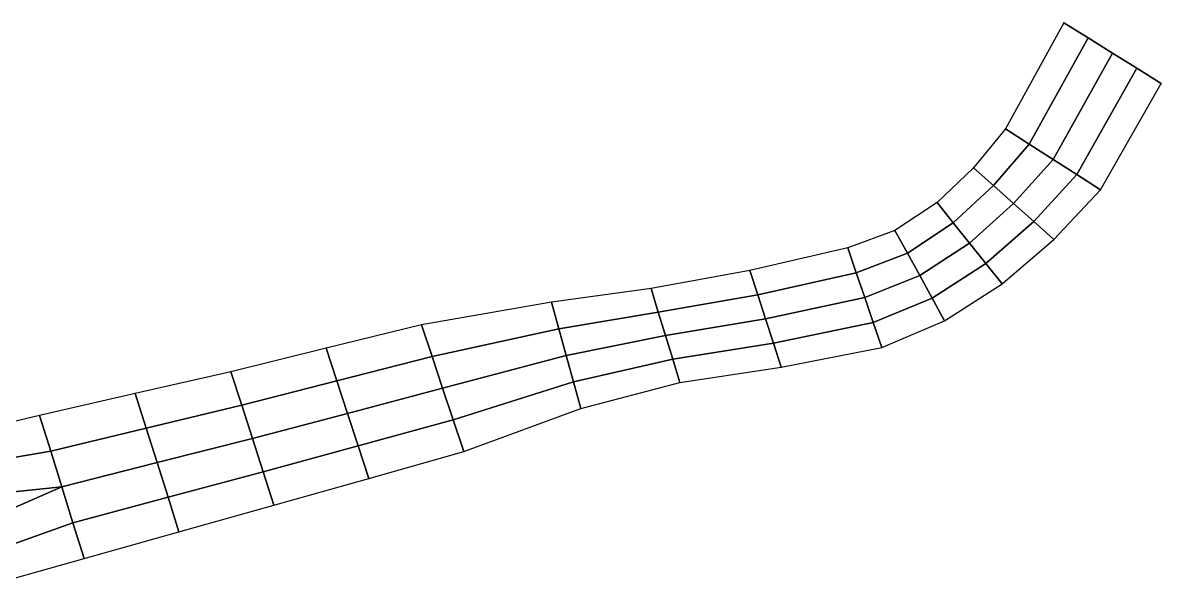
# Model space of a CAD drawing. Extents: x 391089 to 406232, y 6461839 to 6471033.
# Drawn here: x 402491 to 403017, y 6470696 to 6470956 of the extents above; entities that cross this region are included whole.
import ezdxf

# ---------------------------------------------------------------- set-up
doc = ezdxf.new("R2010")
doc.units = 0
for name, color, linetype in [('MESH_BOUND', 25, 'CONTINUOUS'), ('MESH_ELEMS', 18, 'CONTINUOUS'), ('MESH_NDSTRNGS', 17, 'CONTINUOUS'), ('MESH_NODES', 18, 'CONTINUOUS')]:
    doc.layers.add(name, color=color, linetype=linetype)

msp = doc.modelspace()

# ---------------------------------------------------------------- linework, layer by layer
at = {"layer": 'MESH_BOUND', "color": 25}
for points in [[(402972.177, 6470955.83, -1.108), (402945.249, 6470906.7, -1.145)], [(402983.454, 6470948.81, -1.254), (402972.177, 6470955.83, -1.108)], [(402994.731, 6470941.79, -1.401), (402983.454, 6470948.81, -1.254)], [(403006.008, 6470934.77, -1.256), (402994.731, 6470941.79, -1.401)], [(403017.285, 6470927.75, -1.109), (403006.008, 6470934.77, -1.256)], [(402989.24, 6470878.58, -1.287), (403017.285, 6470927.75, -1.109)], [(402945.249, 6470906.7, -1.145), (402930.388, 6470888.76, -1.122)], [(402930.388, 6470888.76, -1.122), (402913.591, 6470872.62, -1.064)], [(402967.595, 6470855.58, -1.553), (402989.24, 6470878.58, -1.287)], [(402913.591, 6470872.62, -1.064), (402894.149, 6470859.79, -1.06)], [(402894.149, 6470859.79, -1.06), (402872.3, 6470851.7, -1.255)], [(402943.643, 6470835, -1.878), (402967.595, 6470855.58, -1.553)], [(402872.3, 6470851.7, -1.255), (402827.054, 6470841.16, -1.639)], [(402827.054, 6470841.16, -1.639), (402781.353, 6470832.86, -1.925)], [(402917.118, 6470817.87, -2.129), (402943.643, 6470835, -1.878)], [(402781.353, 6470832.86, -1.925), (402735.331, 6470826.5, -1.874)], [(402735.331, 6470826.5, -1.874), (402675.2, 6470816, -0.599)], [(402888.018, 6470805.6, -2.113), (402917.118, 6470817.87, -2.129)], [(402675.2, 6470816, -0.599), (402631.112, 6470805.23, -0.443)], [(402631.112, 6470805.23, -0.443), (402587.048, 6470794.36, -0.391)], [(402841.519, 6470796.49, -1.797), (402888.018, 6470805.6, -2.113)], [(402587.048, 6470794.36, -0.391), (402542.791, 6470784.31, -0.093)], [(402794.662, 6470789.32, -1.405), (402841.519, 6470796.49, -1.797)], [(402748.798, 6470777.42, -1.112), (402794.662, 6470789.32, -1.405)], [(402542.791, 6470784.31, -0.093), (402498.55, 6470774.19, 0)], [(402694.7, 6470757.4, 0.073), (402748.798, 6470777.42, -1.112)], [(402498.55, 6470774.19, 0), (402454.423, 6470763.58, 0.018)], [(402650.795, 6470745.04, 0.008), (402694.7, 6470757.4, 0.073)], [(402606.89, 6470732.67, -0.297), (402650.795, 6470745.04, 0.008)], [(402562.986, 6470720.31, -0.225), (402606.89, 6470732.67, -0.297)], [(402519.081, 6470707.95, 0.003), (402562.986, 6470720.31, -0.225)], [(402475.172, 6470695.6, -0.372), (402519.081, 6470707.95, 0.003)]]:
    msp.add_polyline3d(points, dxfattribs=at)
at = {"layer": 'MESH_ELEMS', "color": 178}
for points in [[(402972.177, 6470955.83, -1.108), (402945.249, 6470906.7, -1.145), (402956.247, 6470899.67, -1.326), (402983.454, 6470948.81, -1.254)], [(402983.454, 6470948.81, -1.254), (402956.247, 6470899.67, -1.326), (402967.245, 6470892.64, -1.541), (402994.731, 6470941.79, -1.401)], [(402994.731, 6470941.79, -1.401), (402967.245, 6470892.64, -1.541), (402978.242, 6470885.61, -1.431), (403006.008, 6470934.77, -1.256)], [(403006.008, 6470934.77, -1.256), (402978.242, 6470885.61, -1.431), (402989.24, 6470878.58, -1.287), (403017.285, 6470927.75, -1.109)], [(402945.249, 6470906.7, -1.145), (402930.388, 6470888.76, -1.122), (402939.69, 6470880.47, -1.347), (402956.247, 6470899.67, -1.326)], [(402956.247, 6470899.67, -1.326), (402939.69, 6470880.47, -1.347), (402948.991, 6470872.17, -1.672), (402967.245, 6470892.64, -1.541)], [(402967.245, 6470892.64, -1.541), (402948.991, 6470872.17, -1.672), (402958.293, 6470863.88, -1.662), (402978.242, 6470885.61, -1.431)], [(402930.388, 6470888.76, -1.122), (402913.591, 6470872.62, -1.064), (402921.104, 6470863.21, -1.346), (402939.69, 6470880.47, -1.347)], [(402978.242, 6470885.61, -1.431), (402958.293, 6470863.88, -1.662), (402967.595, 6470855.58, -1.553), (402989.24, 6470878.58, -1.287)], [(402939.69, 6470880.47, -1.347), (402921.104, 6470863.21, -1.346), (402928.617, 6470853.81, -1.817), (402948.991, 6470872.17, -1.672)], [(402913.591, 6470872.62, -1.064), (402894.149, 6470859.79, -1.06), (402899.891, 6470849.31, -1.399), (402921.104, 6470863.21, -1.346)], [(402948.991, 6470872.17, -1.672), (402928.617, 6470853.81, -1.817), (402936.13, 6470844.41, -1.942), (402958.293, 6470863.88, -1.662)], [(402894.149, 6470859.79, -1.06), (402872.3, 6470851.7, -1.255), (402876.229, 6470840.17, -1.609), (402899.891, 6470849.31, -1.399)], [(402921.104, 6470863.21, -1.346), (402899.891, 6470849.31, -1.399), (402905.633, 6470838.83, -1.986), (402928.617, 6470853.81, -1.817)], [(402958.293, 6470863.88, -1.662), (402936.13, 6470844.41, -1.942), (402943.643, 6470835, -1.878), (402967.595, 6470855.58, -1.553)], [(402872.3, 6470851.7, -1.255), (402827.054, 6470841.16, -1.639), (402830.67, 6470829.99, -1.935), (402876.229, 6470840.17, -1.609)], [(402899.891, 6470849.31, -1.399), (402876.229, 6470840.17, -1.609), (402880.159, 6470828.65, -2.164), (402905.633, 6470838.83, -1.986)], [(402928.617, 6470853.81, -1.817), (402905.633, 6470838.83, -1.986), (402911.376, 6470828.35, -2.182), (402936.13, 6470844.41, -1.942)], [(402936.13, 6470844.41, -1.942), (402911.376, 6470828.35, -2.182), (402917.118, 6470817.87, -2.129), (402943.643, 6470835, -1.878)], [(402827.054, 6470841.16, -1.639), (402781.353, 6470832.86, -1.925), (402784.68, 6470821.97, -2.112), (402830.67, 6470829.99, -1.935)], [(402876.229, 6470840.17, -1.609), (402830.67, 6470829.99, -1.935), (402834.286, 6470818.83, -2.27), (402880.159, 6470828.65, -2.164)], [(402905.633, 6470838.83, -1.986), (402880.159, 6470828.65, -2.164), (402884.089, 6470817.13, -2.239), (402911.376, 6470828.35, -2.182)], [(402781.353, 6470832.86, -1.925), (402735.331, 6470826.5, -1.874), (402738.698, 6470814.23, -1.967), (402784.68, 6470821.97, -2.112)], [(402830.67, 6470829.99, -1.935), (402784.68, 6470821.97, -2.112), (402788.008, 6470811.09, -2.185), (402834.286, 6470818.83, -2.27)], [(402880.159, 6470828.65, -2.164), (402834.286, 6470818.83, -2.27), (402837.903, 6470807.66, -2.053), (402884.089, 6470817.13, -2.239)], [(402911.376, 6470828.35, -2.182), (402884.089, 6470817.13, -2.239), (402888.018, 6470805.6, -2.113), (402917.118, 6470817.87, -2.129)], [(402675.2, 6470816, -0.599), (402680.075, 6470801.35, -1.8), (402738.698, 6470814.23, -1.967), (402735.331, 6470826.5, -1.874)], [(402784.68, 6470821.97, -2.112), (402738.698, 6470814.23, -1.967), (402742.065, 6470801.96, -1.889), (402788.008, 6470811.09, -2.185)], [(402834.286, 6470818.83, -2.27), (402788.008, 6470811.09, -2.185), (402791.335, 6470800.2, -1.738), (402837.903, 6470807.66, -2.053)], [(402675.2, 6470816, -0.599), (402631.112, 6470805.23, -0.443), (402636.033, 6470790.18, -1.701), (402680.075, 6470801.35, -1.8)], [(402680.075, 6470801.35, -1.8), (402684.95, 6470786.7, -1.897), (402742.065, 6470801.96, -1.889), (402738.698, 6470814.23, -1.967)], [(402884.089, 6470817.13, -2.239), (402837.903, 6470807.66, -2.053), (402841.519, 6470796.49, -1.797), (402888.018, 6470805.6, -2.113)], [(402788.008, 6470811.09, -2.185), (402742.065, 6470801.96, -1.889), (402745.431, 6470789.69, -1.415), (402791.335, 6470800.2, -1.738)], [(402837.903, 6470807.66, -2.053), (402791.335, 6470800.2, -1.738), (402794.662, 6470789.32, -1.405), (402841.519, 6470796.49, -1.797)], [(402631.112, 6470805.23, -0.443), (402587.048, 6470794.36, -0.391), (402592.009, 6470778.94, -1.529), (402636.033, 6470790.18, -1.701)], [(402684.95, 6470786.7, -1.897), (402689.825, 6470772.05, -0.809), (402745.431, 6470789.69, -1.415), (402742.065, 6470801.96, -1.889)], [(402680.075, 6470801.35, -1.8), (402636.033, 6470790.18, -1.701), (402640.954, 6470775.13, -1.402), (402684.95, 6470786.7, -1.897)], [(402791.335, 6470800.2, -1.738), (402745.431, 6470789.69, -1.415), (402748.798, 6470777.42, -1.112), (402794.662, 6470789.32, -1.405)], [(402587.048, 6470794.36, -0.391), (402542.791, 6470784.31, -0.093), (402547.84, 6470768.31, -1.4), (402592.009, 6470778.94, -1.529)], [(402636.033, 6470790.18, -1.701), (402592.009, 6470778.94, -1.529), (402596.969, 6470763.52, -1.134), (402640.954, 6470775.13, -1.402)], [(402684.95, 6470786.7, -1.897), (402640.954, 6470775.13, -1.402), (402645.874, 6470760.09, -1.357), (402689.825, 6470772.05, -0.809)], [(402689.825, 6470772.05, -0.809), (402694.7, 6470757.4, 0.073), (402748.798, 6470777.42, -1.112), (402745.431, 6470789.69, -1.415)], [(402542.791, 6470784.31, -0.093), (402498.55, 6470774.19), (402503.683, 6470757.63, -1.211), (402547.84, 6470768.31, -1.4)], [(402592.009, 6470778.94, -1.529), (402547.84, 6470768.31, -1.4), (402552.888, 6470752.31, -1.311), (402596.969, 6470763.52, -1.134)], [(402498.55, 6470774.19), (402454.423, 6470763.58, 0.018), (402458.573, 6470749.99, -1.034), (402503.683, 6470757.63, -1.211)], [(402640.954, 6470775.13, -1.402), (402596.969, 6470763.52, -1.134), (402601.93, 6470748.1, -1.27), (402645.874, 6470760.09, -1.357)], [(402689.825, 6470772.05, -0.809), (402645.874, 6470760.09, -1.357), (402650.795, 6470745.04, 0.008), (402694.7, 6470757.4, 0.073)], [(402547.84, 6470768.31, -1.4), (402503.683, 6470757.63, -1.211), (402508.815, 6470741.07, -1.107), (402552.888, 6470752.31, -1.311)], [(402596.969, 6470763.52, -1.134), (402552.888, 6470752.31, -1.311), (402557.937, 6470736.31, -1.173), (402601.93, 6470748.1, -1.27)], [(402645.874, 6470760.09, -1.357), (402601.93, 6470748.1, -1.27), (402606.89, 6470732.67, -0.297), (402650.795, 6470745.04, 0.008)], [(402503.683, 6470757.63, -1.211), (402458.573, 6470749.99, -1.034), (402462.723, 6470736.39, -1.188), (402508.815, 6470741.07, -1.107)], [(402552.888, 6470752.31, -1.311), (402508.815, 6470741.07, -1.107), (402513.948, 6470724.51, -1.376), (402557.937, 6470736.31, -1.173)], [(402601.93, 6470748.1, -1.27), (402557.937, 6470736.31, -1.173), (402562.986, 6470720.31, -0.225), (402606.89, 6470732.67, -0.297)], [(402508.815, 6470741.07, -1.107), (402462.723, 6470736.39, -1.188), (402466.872, 6470722.8, -1.196), (402508.815, 6470741.07, -1.107)], [(402508.815, 6470741.07, -1.107), (402466.872, 6470722.8, -1.196), (402471.022, 6470709.2, -1.119), (402513.948, 6470724.51, -1.376)], [(402557.937, 6470736.31, -1.173), (402513.948, 6470724.51, -1.376), (402519.081, 6470707.95, 0.003), (402562.986, 6470720.31, -0.225)], [(402513.948, 6470724.51, -1.376), (402471.022, 6470709.2, -1.119), (402475.172, 6470695.6, -0.372), (402519.081, 6470707.95, 0.003)]]:
    msp.add_3dface(points, dxfattribs=at)
at = {"layer": 'MESH_NDSTRNGS', "color": 17}
for points in [[(402972.177, 6470955.83, -1.108), (402983.454, 6470948.81, -1.254)], [(402983.454, 6470948.81, -1.254), (402994.731, 6470941.79, -1.401)], [(402994.731, 6470941.79, -1.401), (403006.008, 6470934.77, -1.256)], [(403006.008, 6470934.77, -1.256), (403017.285, 6470927.75, -1.109)]]:
    msp.add_polyline3d(points, dxfattribs=at)
for p in [(402972.177, 6470955.83, -1.108), (402983.454, 6470948.81, -1.254), (402994.731, 6470941.79, -1.401), (403006.008, 6470934.77, -1.256), (403017.285, 6470927.75, -1.109)]:
    msp.add_point(p, dxfattribs=at)
at = {"layer": 'MESH_NODES', "color": 18}
for p in [(402972.177, 6470955.83, -1.108), (402983.454, 6470948.81, -1.254), (402994.731, 6470941.79, -1.401), (403006.008, 6470934.77, -1.256), (403017.285, 6470927.75, -1.109), (402945.249, 6470906.7, -1.145), (402956.247, 6470899.67, -1.326), (402967.245, 6470892.64, -1.541), (402930.388, 6470888.76, -1.122), (402978.242, 6470885.61, -1.431), (402939.69, 6470880.47, -1.347), (402989.24, 6470878.58, -1.287), (402913.591, 6470872.62, -1.064), (402948.991, 6470872.17, -1.672), (402894.149, 6470859.79, -1.06), (402921.104, 6470863.21, -1.346), (402958.293, 6470863.88, -1.662), (402967.595, 6470855.58, -1.553), (402872.3, 6470851.7, -1.255), (402899.891, 6470849.31, -1.399), (402928.617, 6470853.81, -1.817), (402936.13, 6470844.41, -1.942), (402827.054, 6470841.16, -1.639), (402876.229, 6470840.17, -1.609), (402905.633, 6470838.83, -1.986), (402943.643, 6470835, -1.878), (402781.353, 6470832.86, -1.925), (402830.67, 6470829.99, -1.935), (402880.159, 6470828.65, -2.164), (402911.376, 6470828.35, -2.182), (402735.331, 6470826.5, -1.874), (402784.68, 6470821.97, -2.112), (402834.286, 6470818.83, -2.27), (402917.118, 6470817.87, -2.129), (402675.2, 6470816, -0.599), (402738.698, 6470814.23, -1.967), (402884.089, 6470817.13, -2.239), (402788.008, 6470811.09, -2.185), (402837.903, 6470807.66, -2.053), (402631.112, 6470805.23, -0.443), (402742.065, 6470801.96, -1.889), (402888.018, 6470805.6, -2.113), (402680.075, 6470801.35, -1.8), (402791.335, 6470800.2, -1.738), (402587.048, 6470794.36, -0.391), (402841.519, 6470796.49, -1.797), (402636.033, 6470790.18, -1.701), (402684.95, 6470786.7, -1.897), (402745.431, 6470789.69, -1.415), (402794.662, 6470789.32, -1.405), (402542.791, 6470784.31, -0.093), (402592.009, 6470778.94, -1.529), (402748.798, 6470777.42, -1.112), (402498.55, 6470774.19), (402640.954, 6470775.13, -1.402), (402689.825, 6470772.05, -0.809), (402547.84, 6470768.31, -1.4), (402596.969, 6470763.52, -1.134), (402645.874, 6470760.09, -1.357), (402503.683, 6470757.63, -1.211), (402694.7, 6470757.4, 0.073), (402552.888, 6470752.31, -1.311), (402601.93, 6470748.1, -1.27), (402650.795, 6470745.04, 0.008), (402508.815, 6470741.07, -1.107), (402557.937, 6470736.31, -1.173), (402606.89, 6470732.67, -0.297), (402513.948, 6470724.51, -1.376), (402562.986, 6470720.31, -0.225), (402519.081, 6470707.95, 0.003)]:
    msp.add_point(p, dxfattribs=at)

doc.saveas('drawing.dxf')
